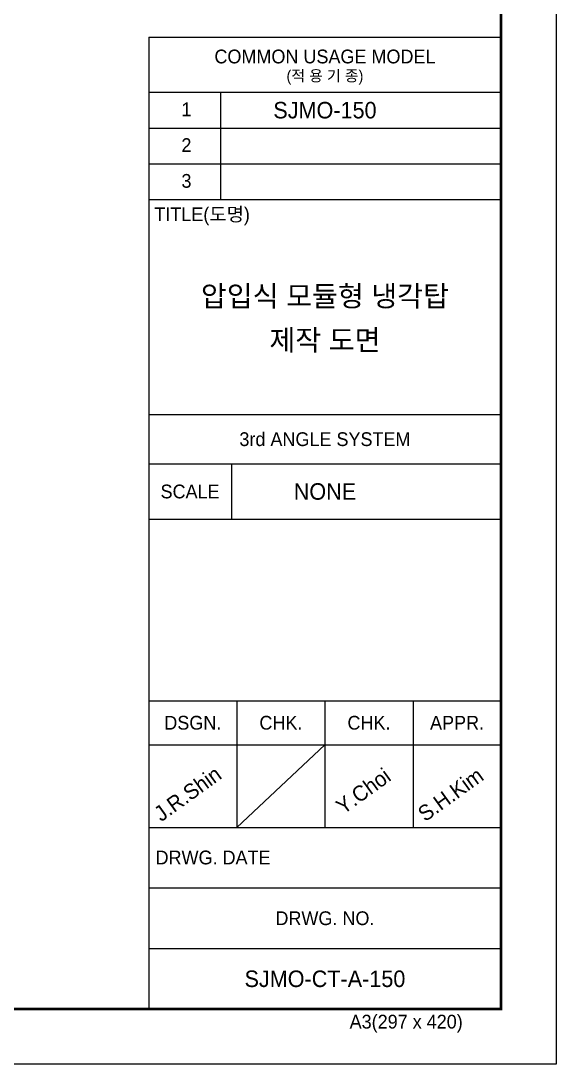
# Model space of a CAD drawing. Header units: millimetres. Extents: x 2142 to 31549, y 1327 to 22122.
# Drawn here: x 24741 to 31549, y 1327 to 14593 of the extents above; entities that cross this region are included whole.
import ezdxf
from ezdxf.enums import TextEntityAlignment as Align

# ---------------------------------------------------------------- set-up
doc = ezdxf.new("R2010")
doc.units = ezdxf.units.MM
doc.layers.add('냉각탑_form', color=1, linetype='Continuous')
doc.layers.add('냉각탑_text', color=3, linetype='Continuous')
doc.styles.add('돋움', font='Dotum.ttf')

msp = doc.modelspace()

# ---------------------------------------------------------------- linework, layer by layer
at = {"layer": 'Defpoints'}
msp.add_lwpolyline([(2141.8, 22122.3), (31549, 22122.3), (31549, 1327.2), (2141.8, 1327.2)], close=True, dxfattribs=at)
at = {"layer": '냉각탑_form'}
for p, q in [((26367.7, 14385.4), (26367.7, 2027.4)), ((26367.7, 14385.4), (30848.8, 14385.4)), ((26367.7, 13685.2), (30848.8, 13685.2)), ((27277.9, 13685.2), (27277.9, 12319.9)), ((26367.7, 13230.1), (30848.8, 13230.1)), ((26367.7, 12775), (30848.8, 12775)), ((26367.7, 12319.9), (30848.8, 12319.9)), ((26367.7, 9589.2), (30848.8, 9589.2)), ((26367.7, 8959.1), (30848.8, 8959.1)), ((27418, 8959.1), (27418, 8258.9)), ((26367.7, 8258.9), (30848.8, 8258.9)), ((26367.7, 5948.3), (30848.8, 5948.3)), ((27488, 5948.3), (27488, 4337.9)), ((28608.3, 5948.3), (28608.3, 4337.9)), ((29728.5, 5948.3), (29728.5, 4337.9)), ((26367.7, 5388.2), (30848.8, 5388.2)), ((28608.3, 5388.2), (27488, 4337.9)), ((26367.7, 4337.9), (30848.8, 4337.9)), ((26367.7, 3567.7), (30848.8, 3567.7)), ((26367.7, 2797.6), (30848.8, 2797.6))]:
    msp.add_line(p, q, dxfattribs=at)
at = {"layer": '냉각탑_form', "const_width": 35}
msp.add_lwpolyline([(2842, 21422.1), (2842, 2027.4), (30848.8, 2027.4), (30848.8, 21422.1)], close=True, dxfattribs=at)

# ---------------------------------------------------------------- texts
at = {"layer": '냉각탑_form', "style": '돋움'}
for s, height, p in [('COMMON USAGE MODEL', 175.043, (28608.3, 14140.3)), ('(적 용 기 종)', 140.03, (28608.3, 13895.3)), ('3rd ANGLE SYSTEM', 175.043, (28608.3, 9274.1)), ('SCALE', 175.04, (26892.9, 8609)), ('DSGN.', 175.04, (26927.9, 5668.3)), ('CHK.', 175.04, (28048.1, 5668.3)), ('CHK.', 175.04, (29168.4, 5668.3)), ('APPR.', 175.04, (30288.7, 5668.3)), ('DRWG. NO.', 175.04, (28608.3, 3182.6))]:
    msp.add_text(s, height=height, dxfattribs=at).set_placement(p, align=Align.MIDDLE_CENTER)
for s, height, p in [('1', 175, (26782.9, 13381.1)), ('2', 175, (26782.9, 12926)), ('3', 175, (26782.9, 12470.9)), ('TITLE(도명)', 175.04, (26438.1, 12047.1)), ('DRWG. DATE', 175.04, (26453.9, 3867.3)), ('A3(297 x 420)', 175.043, (28922.4, 1779.7))]:
    msp.add_text(s, height=height, dxfattribs=at).set_placement(p)
at = {"layer": '냉각탑_text', "style": '돋움'}
for s, height, p in [('SJMO-150', 210.05, (28608.3, 13457.7)), ('압입식 모듈형 냉각탑', 262.5, (28608.3, 11094.2)), ('제작 도면', 262.5, (28608.3, 10534.2)), ('NONE', 210.05, (28608.3, 8609)), ('SJMO-CT-A-150', 210.051, (28608.3, 2412.5))]:
    msp.add_text(s, height=height, dxfattribs=at).set_placement(p, align=Align.MIDDLE_CENTER)
for s, p in [('J.R.Shin', (26526.1, 4402.1)), ('Y.Choi', (28841.4, 4495.5)), ('S.H.Kim', (29882.6, 4402.1))]:
    msp.add_text(s, height=196.05, rotation=35.81856, dxfattribs=at).set_placement(p)

doc.saveas('drawing.dxf')
